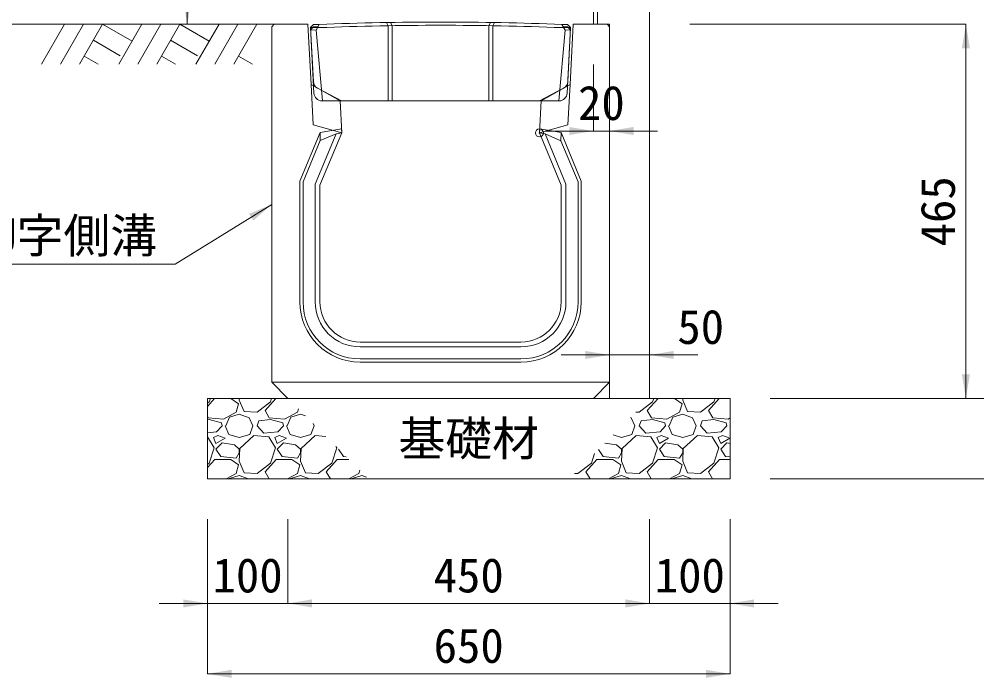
# Model space of a CAD drawing. Units: millimetres at full size. Extents: x 187207 to 255567, y 882048 to 905686.
# Drawn here: x 198900 to 200091, y 899443 to 900262 of the extents above; entities that cross this region are included whole.
import ezdxf
from ezdxf.enums import TextEntityAlignment as Align

# ---------------------------------------------------------------- set-up
doc = ezdxf.new("R2010")
doc.units = ezdxf.units.MM
doc.header["$LTSCALE"] = 20
doc.header["$PDMODE"] = 32
doc.header["$PDSIZE"] = 10
doc.linetypes.add('DASHED', pattern=[7.5, 6, -1.5])
for name, color, linetype, lineweight in [('0_2', 7, 'Continuous', 20), ('パネックス', 2, 'Continuous', 13), ('基礎材', 7, 'Continuous', 15), ('寸法線', 7, 'Continuous', 13), ('引出線', 4, 'Continuous', 13), ('箱型U字側溝', 2, 'Continuous', 9), ('ﾊｯﾁﾝｸﾞ', 7, 'Continuous', 5)]:
    doc.layers.add(name, color=color, linetype=linetype, lineweight=lineweight)
doc.styles.add('ＭＳ ゴシック', font='')
doc.styles.get('ＭＳ ゴシック').set_extended_font_data('MS Gothic')

# ---------------------------------------------------------------- blocks, each defined once
blk = doc.blocks.new('filled_arrow')
at = {"color": 0, "linetype": 'Continuous', "lineweight": -2}
blk.add_solid([(7.5, 1.25), (0, 0), (7.5, -1.25)], dxfattribs=at)

msp = doc.modelspace()

# ---------------------------------------------------------------- linework, layer by layer
at = {"layer": '0_2'}
msp.add_line((199217.37, 900255.37), (198817.37, 900255.37), dxfattribs=at)
at = {"layer": 'パネックス', "lineweight": 5}
msp.add_line((199619.37, 900655.37), (199619.37, 900255.37), dxfattribs=at)
at = {"layer": 'パネックス'}
for p, q in [((199684.37, 900655.37), (199684.37, 899790.37)), ((199614.37, 900255.37), (199614.37, 900650.37)), ((199614.37, 900255.37), (199614.37, 900300.37)), ((199634.37, 900255.37), (199614.37, 900255.37)), ((199634.37, 899790.37), (199634.37, 900255.37)), ((199684.37, 899790.37), (199634.37, 899790.37))]:
    msp.add_line(p, q, dxfattribs=at)
at = {"layer": '基礎材'}
for p, q in [((199134.37, 899790.37), (199134.37, 899690.37)), ((199134.37, 899790.37), (199784.37, 899790.37)), ((199784.37, 899790.37), (199784.37, 899690.37)), ((199134.37, 899690.37), (199784.37, 899690.37))]:
    msp.add_line(p, q, dxfattribs=at)
at = {"layer": '寸法線'}
for p, q in [((199109.37, 900255.37), (199109.37, 900655.37)), ((199167.37, 900255.37), (199109.37, 900255.37)), ((199734.37, 900255.37), (200077.72, 900255.37)), ((200077.72, 900255.37), (200077.72, 899790.37)), ((199614.37, 900205.37), (199614.37, 900122.75)), ((199634.37, 900205.37), (199634.37, 900122.75)), ((199694.37, 900122.75), (199554.37, 900122.75)), ((199574.37, 899844.36), (199744.37, 899844.36)), ((199634.37, 899815.37), (199634.37, 899844.36)), ((199684.37, 899815.37), (199684.37, 899844.36)), ((199834.37, 899790.37), (200165.22, 899790.37)), ((199834.42, 899790.37), (200077.72, 899790.37)), ((199834.42, 899790.37), (200165.22, 899790.37)), ((199834.42, 899690.37), (200165.22, 899690.37)), ((199134.37, 899640.37), (199134.37, 899535.43)), ((199134.37, 899640.37), (199134.37, 899447.93)), ((199234.37, 899640.37), (199234.37, 899535.43)), ((199234.37, 899640.37), (199234.37, 899535.43)), ((199684.37, 899640.37), (199684.37, 899535.43)), ((199684.37, 899640.37), (199684.37, 899535.43)), ((199784.37, 899640.37), (199784.37, 899535.43)), ((199784.37, 899640.37), (199784.37, 899447.93)), ((199074.37, 899535.43), (199294.37, 899535.43)), ((199234.37, 899535.43), (199684.37, 899535.43)), ((199624.37, 899535.43), (199844.37, 899535.43)), ((199784.37, 899447.93), (199134.37, 899447.93))]:
    msp.add_line(p, q, dxfattribs=at)
at = {"layer": '引出線'}
msp.add_lwpolyline([(199214.37, 900031.37), (199094.16, 899957.09), (198754.16, 899957.09)], dxfattribs=at)
at = {"layer": '箱型U字側溝'}
for p, q in [((199262.58, 900251.23), (199273.44, 900251.23)), ((199575.28, 900251.23), (199586.15, 900251.23)), ((199274.49, 900120.83), (199274.62, 900110.71)), ((199294.38, 900119.17), (199301.37, 900120.37)), ((199554.37, 900119.17), (199547.37, 900120.37)), ((199574.25, 900120.83), (199574.13, 900110.71)), ((199524.37, 899860.37), (199324.37, 899860.37)), ((199324.37, 899854.37), (199524.37, 899854.37)), ((199524.37, 899839.37), (199324.37, 899839.37)), ((199324.37, 899835.37), (199524.37, 899835.37)), ((199214.37, 899810.37), (199634.37, 899810.37))]:
    msp.add_line(p, q, dxfattribs=at)
at = {"layer": '箱型U字側溝', "lineweight": 18}
msp.add_line((199276.91, 900160.23), (199571.81, 900160.23), dxfattribs=at)
at = {"layer": '箱型U字側溝', "lineweight": 13}
msp.add_line((199524.37, 899860.37), (199324.37, 899860.37), dxfattribs=at)
for points in [[(199299.37, 900160.37), (199263.37, 900180.37), (199259.37, 900255.37), (199217.37, 900255.37), (199214.37, 900252.37), (199214.37, 899810.37), (199234.37, 899790.37), (199614.37, 899790.37), (199634.37, 899810.37), (199634.37, 900252.37), (199631.37, 900255.37), (199589.37, 900255.37), (199585.37, 900180.37), (199549.37, 900160.37), (199547.37, 900120.37), (199574.37, 900055.37), (199574.37, 899910.37)], [(199274.37, 899910.37), (199274.37, 900055.37), (199301.37, 900120.37), (199299.37, 900160.37)]]:
    msp.add_lwpolyline(points, dxfattribs=at)
at = {"layer": '箱型U字側溝', "lineweight": 18}
for points in [[(199266.15, 900184.19), (199262.58, 900251.23), (199266.36, 900255.23)], [(199273.36, 900255.23), (199266.36, 900255.23), (199262.58, 900251.23), (199266.92, 900169.69)], [(199581.8, 900169.69), (199586.15, 900251.23), (199582.36, 900255.23), (199575.36, 900255.23)], [(199582.36, 900255.23), (199586.15, 900251.23), (199582.57, 900184.19)], [(199577.24, 900175.87), (199547.46, 900160.23), (199301.27, 900160.23), (199271.49, 900175.87)]]:
    msp.add_lwpolyline(points, dxfattribs=at)
at = {"layer": '箱型U字側溝', "color": 5}
for points in [[(199266.36, 900252.32), (199271.74, 900252.23), (199269.58, 900248.23), (199262.73, 900248.34)], [(199582.36, 900252.32), (199576.98, 900252.23), (199579.15, 900248.23), (199585.99, 900248.34)]]:
    msp.add_lwpolyline(points, close=True, dxfattribs=at)
at = {"layer": '箱型U字側溝', "color": 5, "linetype": 'DASHED'}
for points in [[(199277.43, 900160.23), (199269.58, 900248.23), (199273.36, 900255.23)], [(199571.3, 900160.23), (199579.15, 900248.23), (199575.36, 900255.23)]]:
    msp.add_lwpolyline(points, dxfattribs=at)
at = {"layer": '箱型U字側溝'}
for points in [[(199357.3, 900257.64), (199359.36, 900253.67), (199359.36, 900160.23)], [(199364.36, 900160.23), (199364.36, 900253.75), (199362.3, 900257.72)], [(199484.36, 900160.23), (199484.36, 900253.75), (199486.42, 900257.72)], [(199489.36, 900160.23), (199489.36, 900253.67), (199491.42, 900257.64)], [(199274.37, 899910.37), (199274.37, 900055.37), (199301.37, 900120.37), (199301.12, 900125.4), (199274.49, 900120.83), (199249.37, 900060.36), (199249.37, 899910.37)], [(199253.37, 899910.37), (199253.37, 900059.56), (199274.67, 900110.83), (199294.38, 900119.17), (199268.37, 900056.57), (199268.37, 899910.37)], [(199599.37, 899910.37), (199599.37, 900060.36), (199574.25, 900120.83), (199547.63, 900125.4), (199547.37, 900120.37), (199574.37, 900055.37), (199574.37, 899910.37)], [(199554.37, 900119.17), (199574.13, 900110.71), (199595.37, 900059.56), (199595.37, 899910.37)], [(199580.37, 899910.37), (199580.37, 900056.57), (199554.37, 900119.17)]]:
    msp.add_lwpolyline(points, dxfattribs=at)
at = {"layer": '箱型U字側溝', "linetype": 'DASHED', "lineweight": 13}
for points in [[(199301.37, 900120.37), (199266.04, 900130.37), (199263.37, 900180.37)], [(199547.37, 900120.37), (199582.71, 900130.37), (199585.37, 900180.37)]]:
    msp.add_lwpolyline(points, dxfattribs=at)
at = {"layer": '箱型U字側溝', "lineweight": 18}
for centre, radius, start, end in [((199424.36, 896456.56), 3801.67, 87.72365, 92.27635), ((199276.14, 900184.72), 10, 183.05288, 242.29297), ((199572.59, 900184.72), 10, 297.70703, 356.94712), ((199276.91, 900170.23), 10, 183.05288, 270), ((199571.81, 900170.23), 10, 270, 356.94712)]:
    msp.add_arc(centre, radius, start, end, dxfattribs=at)
at = {"layer": '箱型U字側溝'}
for centre, radius, start, end in [((199424.36, 896456.56), 3797.67, 87.72245, 92.27755), ((199324.37, 899910.37), 75, 180, 270), ((199324.37, 899910.37), 71, 180, 270), ((199324.37, 899910.37), 56, 180, 270), ((199324.37, 899910.37), 50, 180, 270), ((199524.37, 899910.37), 71, 270, 0), ((199524.37, 899910.37), 56, 270, 0), ((199524.37, 899910.37), 75, 270, 0), ((199524.37, 899910.37), 50, 270, 0)]:
    msp.add_arc(centre, radius, start, end, dxfattribs=at)
at = {"layer": '箱型U字側溝', "lineweight": 13}
for centre, start, end in [((199324.37, 899910.37), 180, 270), ((199524.37, 899910.37), 270, 0)]:
    msp.add_arc(centre, 50, start, end, dxfattribs=at)
at = {"layer": '箱型U字側溝'}
msp.add_point((199547.37, 900120.37), dxfattribs=at)
at = {"layer": 'ﾊｯﾁﾝｸﾞ', "lineweight": 9}
for p, q in [((198956.81, 900255.37), (198928.17, 900205.75)), ((198980.44, 900255.37), (198951.79, 900205.75)), ((199004.06, 900255.37), (198975.41, 900205.75)), ((199004.06, 900255.37), (199040.63, 900234.26)), ((199052.81, 900255.37), (199024.17, 900205.75)), ((199076.44, 900255.37), (199047.79, 900205.75)), ((199100.06, 900255.37), (199071.41, 900205.75)), ((199100.06, 900255.37), (199136.62, 900234.26)), ((199148.81, 900255.37), (199120.16, 900205.75)), ((199172.43, 900255.37), (199143.79, 900205.75)), ((199196.06, 900255.37), (199167.41, 900205.75)), ((198992.64, 900235.59), (199026.05, 900216.3)), ((199088.63, 900235.59), (199122.05, 900216.3)), ((198981.21, 900215.8), (198998.63, 900205.75)), ((199077.21, 900215.8), (199094.63, 900205.75)), ((199173.21, 900215.8), (199190.63, 900205.75))]:
    msp.add_line(p, q, dxfattribs=at)
at = {"layer": 'ﾊｯﾁﾝｸﾞ'}
for p, q in [((199134.37, 899780.43), (199143.32, 899790.37)), ((199134.37, 899784.26), (199136.68, 899786.04)), ((199136.68, 899786.04), (199138.06, 899790.37)), ((199163.7, 899790.37), (199173.25, 899783.75)), ((199173.25, 899783.75), (199170.2, 899773.09)), ((199174.11, 899790.37), (199174.01, 899788.33)), ((199174.01, 899788.33), (199180.11, 899773.85)), ((199196.11, 899773.09), (199212.88, 899786.04)), ((199206.02, 899775.37), (199219.52, 899790.37)), ((199212.88, 899786.04), (199214.26, 899790.37)), ((199671.4, 899773.09), (199688.16, 899786.04)), ((199681.3, 899775.37), (199694.8, 899790.37)), ((199688.16, 899786.04), (199689.55, 899790.37)), ((199715.18, 899790.37), (199724.74, 899783.75)), ((199724.74, 899783.75), (199721.69, 899773.09)), ((199725.6, 899790.37), (199725.5, 899788.33)), ((199725.5, 899788.33), (199731.59, 899773.85)), ((199747.6, 899773.09), (199764.36, 899786.04)), ((199757.5, 899775.37), (199771, 899790.37)), ((199764.36, 899786.04), (199765.75, 899790.37)), ((199170.2, 899773.09), (199154.2, 899764.7)), ((199161.82, 899766.99), (199174.01, 899770.8)), ((199174.01, 899770.8), (199186.21, 899766.23)), ((199180.11, 899773.85), (199196.11, 899773.09)), ((199211.35, 899766.23), (199206.02, 899775.37)), ((199246.4, 899773.09), (199230.4, 899764.7)), ((199238.02, 899766.99), (199250.21, 899770.8)), ((199247.57, 899777.17), (199246.4, 899773.09)), ((199250.21, 899770.8), (199256.18, 899768.56)), ((199667.29, 899773.28), (199671.4, 899773.09)), ((199686.64, 899766.23), (199681.3, 899775.37)), ((199721.69, 899773.09), (199705.69, 899764.7)), ((199713.31, 899766.99), (199725.5, 899770.8)), ((199725.5, 899770.8), (199737.69, 899766.23)), ((199731.59, 899773.85), (199747.6, 899773.09)), ((199762.84, 899766.23), (199757.5, 899775.37)), ((199135.15, 899766.23), (199134.37, 899767.56)), ((199136.68, 899763.94), (199134.37, 899763.7)), ((199154.2, 899764.7), (199135.15, 899766.23)), ((199151.92, 899760.13), (199136.68, 899763.94)), ((199152.68, 899756.32), (199151.92, 899760.13)), ((199157.25, 899756.32), (199161.82, 899766.99)), ((199186.21, 899766.23), (199190.78, 899756.32)), ((199196.11, 899756.32), (199198.4, 899762.42)), ((199212.88, 899763.94), (199198.4, 899762.42)), ((199230.4, 899764.7), (199211.35, 899766.23)), ((199228.12, 899760.13), (199212.88, 899763.94)), ((199228.88, 899756.32), (199228.12, 899760.13)), ((199233.45, 899756.32), (199238.02, 899766.99)), ((199265.74, 899759), (199266.98, 899756.32)), ((199660.57, 899766.57), (199661.49, 899766.23)), ((199661.49, 899766.23), (199666.06, 899756.32)), ((199671.4, 899756.32), (199673.68, 899762.42)), ((199688.16, 899763.94), (199673.68, 899762.42)), ((199705.69, 899764.7), (199686.64, 899766.23)), ((199703.4, 899760.13), (199688.16, 899763.94)), ((199704.16, 899756.32), (199703.4, 899760.13)), ((199708.73, 899756.32), (199713.31, 899766.99)), ((199737.69, 899766.23), (199742.26, 899756.32)), ((199747.6, 899756.32), (199749.88, 899762.42)), ((199764.36, 899763.94), (199749.88, 899762.42)), ((199781.89, 899764.7), (199762.84, 899766.23)), ((199779.6, 899760.13), (199764.36, 899763.94)), ((199780.36, 899756.32), (199779.6, 899760.13)), ((199784.42, 899766.03), (199781.89, 899764.7)), ((199145.82, 899748.7), (199134.37, 899747.71)), ((199152.68, 899756.32), (199145.82, 899748.7)), ((199156.49, 899756.32), (199161.06, 899745.65)), ((199186.97, 899745.65), (199190.78, 899756.32)), ((199204.49, 899747.18), (199196.11, 899756.32)), ((199222.02, 899748.7), (199204.49, 899747.18)), ((199228.88, 899756.32), (199222.02, 899748.7)), ((199232.69, 899756.32), (199237.26, 899745.65)), ((199263.17, 899745.65), (199266.98, 899756.32)), ((199662.25, 899745.65), (199666.06, 899756.32)), ((199679.78, 899747.18), (199671.4, 899756.32)), ((199697.3, 899748.7), (199679.78, 899747.18)), ((199704.16, 899756.32), (199697.3, 899748.7)), ((199707.97, 899756.32), (199712.54, 899745.65)), ((199738.45, 899745.65), (199742.26, 899756.32)), ((199755.98, 899747.18), (199747.6, 899756.32)), ((199773.5, 899748.7), (199755.98, 899747.18)), ((199780.36, 899756.32), (199773.5, 899748.7)), ((199784.17, 899756.32), (199784.42, 899755.74)), ((199134.39, 899742.61), (199134.37, 899742.61)), ((199142.77, 899728.89), (199134.39, 899742.61)), ((199147.34, 899744.13), (199142.01, 899741.84)), ((199142.01, 899741.84), (199145.06, 899734.22)), ((199145.06, 899734.22), (199156.49, 899741.08)), ((199152.68, 899734.99), (199145.06, 899727.37)), ((199156.49, 899741.08), (199147.34, 899744.13)), ((199167.92, 899732.7), (199152.68, 899734.99)), ((199161.06, 899745.65), (199174.01, 899741.84)), ((199174.01, 899741.84), (199186.97, 899745.65)), ((199192.3, 899744.13), (199174.78, 899728.13)), ((199210.59, 899742.61), (199192.3, 899744.13)), ((199218.97, 899728.89), (199210.59, 899742.61)), ((199223.54, 899744.13), (199218.21, 899741.84)), ((199218.21, 899741.84), (199221.26, 899734.22)), ((199221.26, 899734.22), (199232.69, 899741.08)), ((199228.88, 899734.99), (199221.26, 899727.37)), ((199232.69, 899741.08), (199223.54, 899744.13)), ((199244.12, 899732.7), (199228.88, 899734.99)), ((199237.26, 899745.65), (199250.21, 899741.84)), ((199250.21, 899741.84), (199263.17, 899745.65)), ((199268.5, 899744.13), (199250.98, 899728.13)), ((199281.71, 899743.03), (199268.5, 899744.13)), ((199643.2, 899732.7), (199628.86, 899734.85)), ((199638.9, 899744.9), (199649.3, 899741.84)), ((199649.3, 899741.84), (199662.25, 899745.65)), ((199667.59, 899744.13), (199650.06, 899728.13)), ((199685.87, 899742.61), (199667.59, 899744.13)), ((199694.26, 899728.89), (199685.87, 899742.61)), ((199698.83, 899744.13), (199693.49, 899741.84)), ((199693.49, 899741.84), (199696.54, 899734.22)), ((199696.54, 899734.22), (199707.97, 899741.08)), ((199704.16, 899734.99), (199696.54, 899727.37)), ((199707.97, 899741.08), (199698.83, 899744.13)), ((199719.4, 899732.7), (199704.16, 899734.99)), ((199712.54, 899745.65), (199725.5, 899741.84)), ((199725.5, 899741.84), (199738.45, 899745.65)), ((199743.79, 899744.13), (199726.26, 899728.13)), ((199762.07, 899742.61), (199743.79, 899744.13)), ((199770.46, 899728.89), (199762.07, 899742.61)), ((199775.03, 899744.13), (199769.69, 899741.84)), ((199769.69, 899741.84), (199772.74, 899734.22)), ((199772.74, 899734.22), (199784.17, 899741.08)), ((199780.36, 899734.99), (199772.74, 899727.37)), ((199784.17, 899741.08), (199775.03, 899744.13)), ((199784.42, 899734.38), (199780.36, 899734.99)), ((199136.68, 899709.84), (199142.77, 899728.89)), ((199145.06, 899727.37), (199151.15, 899718.22)), ((199174.01, 899727.37), (199167.92, 899732.7)), ((199170.2, 899715.94), (199174.01, 899722.79)), ((199174.78, 899728.13), (199174.01, 899712.13)), ((199174.01, 899722.79), (199174.01, 899727.37)), ((199212.88, 899709.84), (199218.97, 899728.89)), ((199221.26, 899727.37), (199227.35, 899718.22)), ((199250.21, 899727.37), (199244.12, 899732.7)), ((199246.4, 899715.94), (199250.21, 899722.79)), ((199250.98, 899728.13), (199250.21, 899712.13)), ((199250.21, 899722.79), (199250.21, 899727.37)), ((199289.08, 899709.84), (199295.17, 899728.89)), ((199295.17, 899728.89), (199294.1, 899730.64)), ((199297.62, 899727.13), (199303.55, 899718.22)), ((199620.75, 899726.75), (199626.44, 899718.22)), ((199649.3, 899727.37), (199643.2, 899732.7)), ((199645.49, 899715.94), (199649.3, 899722.79)), ((199650.06, 899728.13), (199649.3, 899712.13)), ((199649.3, 899722.79), (199649.3, 899727.37)), ((199688.16, 899709.84), (199694.26, 899728.89)), ((199696.54, 899727.37), (199702.64, 899718.22)), ((199725.5, 899727.37), (199719.4, 899732.7)), ((199721.69, 899715.94), (199725.5, 899722.79)), ((199726.26, 899728.13), (199725.5, 899712.13)), ((199725.5, 899722.79), (199725.5, 899727.37)), ((199764.36, 899709.84), (199770.46, 899728.89)), ((199772.74, 899727.37), (199778.84, 899718.22)), ((199134.37, 899704.23), (199143.53, 899714.41)), ((199143.53, 899714.41), (199163.35, 899714.41)), ((199151.15, 899718.22), (199170.2, 899715.94)), ((199163.35, 899714.41), (199173.25, 899707.55)), ((199174.01, 899712.13), (199180.11, 899697.65)), ((199206.02, 899699.17), (199219.73, 899714.41)), ((199219.73, 899714.41), (199239.55, 899714.41)), ((199227.35, 899718.22), (199246.4, 899715.94)), ((199239.55, 899714.41), (199249.45, 899707.55)), ((199250.21, 899712.13), (199256.31, 899697.65)), ((199282.22, 899699.17), (199295.93, 899714.41)), ((199295.93, 899714.41), (199310.33, 899714.41)), ((199303.55, 899718.22), (199306.93, 899717.82)), ((199605.1, 899699.17), (199618.82, 899714.41)), ((199611.96, 899709.84), (199615.78, 899721.78)), ((199618.82, 899714.41), (199638.63, 899714.41)), ((199626.44, 899718.22), (199645.49, 899715.94)), ((199638.63, 899714.41), (199648.54, 899707.55)), ((199649.3, 899712.13), (199655.39, 899697.65)), ((199681.3, 899699.17), (199695.02, 899714.41)), ((199695.02, 899714.41), (199714.83, 899714.41)), ((199702.64, 899718.22), (199721.69, 899715.94)), ((199714.83, 899714.41), (199724.74, 899707.55)), ((199725.5, 899712.13), (199731.59, 899697.65)), ((199757.5, 899699.17), (199771.22, 899714.41)), ((199771.22, 899714.41), (199784.42, 899714.41)), ((199778.84, 899718.22), (199784.42, 899717.55)), ((199134.37, 899708.06), (199136.68, 899709.84)), ((199173.25, 899707.55), (199170.2, 899696.89)), ((199196.11, 899696.89), (199212.88, 899709.84)), ((199211.15, 899690.37), (199206.02, 899699.17)), ((199249.45, 899707.55), (199246.4, 899696.89)), ((199272.31, 899696.89), (199289.08, 899709.84)), ((199287.35, 899690.37), (199282.22, 899699.17)), ((199323.77, 899700.97), (199322.6, 899696.89)), ((199595.2, 899696.89), (199611.96, 899709.84)), ((199610.24, 899690.37), (199605.1, 899699.17)), ((199648.54, 899707.55), (199645.49, 899696.89)), ((199671.4, 899696.89), (199688.16, 899709.84)), ((199686.44, 899690.37), (199681.3, 899699.17)), ((199724.74, 899707.55), (199721.69, 899696.89)), ((199747.6, 899696.89), (199764.36, 899709.84)), ((199762.64, 899690.37), (199757.5, 899699.17)), ((199134.95, 899690.37), (199134.37, 899691.36)), ((199170.2, 899696.89), (199157.77, 899690.37)), ((199161.64, 899690.37), (199161.82, 899690.79)), ((199161.82, 899690.79), (199174.01, 899694.6)), ((199174.01, 899694.6), (199185.29, 899690.37)), ((199180.11, 899697.65), (199196.11, 899696.89)), ((199246.4, 899696.89), (199233.97, 899690.37)), ((199237.84, 899690.37), (199238.02, 899690.79)), ((199238.02, 899690.79), (199250.21, 899694.6)), ((199250.21, 899694.6), (199261.49, 899690.37)), ((199256.31, 899697.65), (199272.31, 899696.89)), ((199322.6, 899696.89), (199310.17, 899690.37)), ((199314.04, 899690.37), (199314.22, 899690.79)), ((199314.22, 899690.79), (199326.41, 899694.6)), ((199326.41, 899694.6), (199332.38, 899692.36)), ((199584.37, 899690.37), (199584.38, 899690.37)), ((199591.09, 899697.08), (199595.2, 899696.89)), ((199645.49, 899696.89), (199633.05, 899690.37)), ((199636.93, 899690.37), (199637.11, 899690.79)), ((199637.11, 899690.79), (199649.3, 899694.6)), ((199649.3, 899694.6), (199660.58, 899690.37)), ((199655.39, 899697.65), (199671.4, 899696.89)), ((199721.69, 899696.89), (199709.25, 899690.37)), ((199713.13, 899690.37), (199713.31, 899690.79)), ((199713.31, 899690.79), (199725.5, 899694.6)), ((199725.5, 899694.6), (199736.78, 899690.37)), ((199731.59, 899697.65), (199747.6, 899696.89))]:
    msp.add_line(p, q, dxfattribs=at)

# ---------------------------------------------------------------- block references
at = {"layer": '寸法線', "xscale": 4, "yscale": 4}
for p, rotation in [((199109.37, 900255.37), 90), ((200077.72, 900255.37), 270), ((199614.37, 900122.75), 180), ((199634.37, 899844.36), 180), ((200077.72, 899790.37), 90), ((199134.37, 899535.43), 180), ((199684.37, 899535.43), 180), ((199684.37, 899535.43), 180), ((199784.37, 899447.93), 180)]:
    msp.add_blockref('filled_arrow', p, dxfattribs=dict(at, rotation=rotation))
for p in [(199634.37, 900122.75), (199684.37, 899844.36), (199234.37, 899535.43), (199234.37, 899535.43), (199784.37, 899535.43), (199134.37, 899447.93)]:
    msp.add_blockref('filled_arrow', p, dxfattribs=at)
at = {"layer": '引出線', "xscale": 4, "yscale": 4, "rotation": 211.7}
msp.add_blockref('filled_arrow', (199214.37, 900031.37), dxfattribs=at)

# ---------------------------------------------------------------- texts
at = {"layer": '寸法線', "style": 'ＭＳ ゴシック'}
for s, p in [('20', (199624.37, 900157.75)), ('50', (199747.92, 899879.36)), ('基礎材', (199459.37, 899740.37)), ('100', (199184.37, 899570.43)), ('450', (199459.37, 899570.43)), ('100', (199734.37, 899570.43)), ('650', (199459.37, 899482.93))]:
    msp.add_text(s, height=42.72, dxfattribs=at).set_placement(p, align=Align.MIDDLE_CENTER)
msp.add_text('465', height=42.72, rotation=90, dxfattribs=at).set_placement((200042.72, 900022.87), align=Align.MIDDLE_CENTER)
at = {"layer": '引出線', "style": 'ＭＳ ゴシック'}
msp.add_text('箱型U字側溝', height=42.72, dxfattribs=at).set_placement((198911.66, 900014.06), align=Align.TOP_CENTER)

doc.saveas('drawing.dxf')
